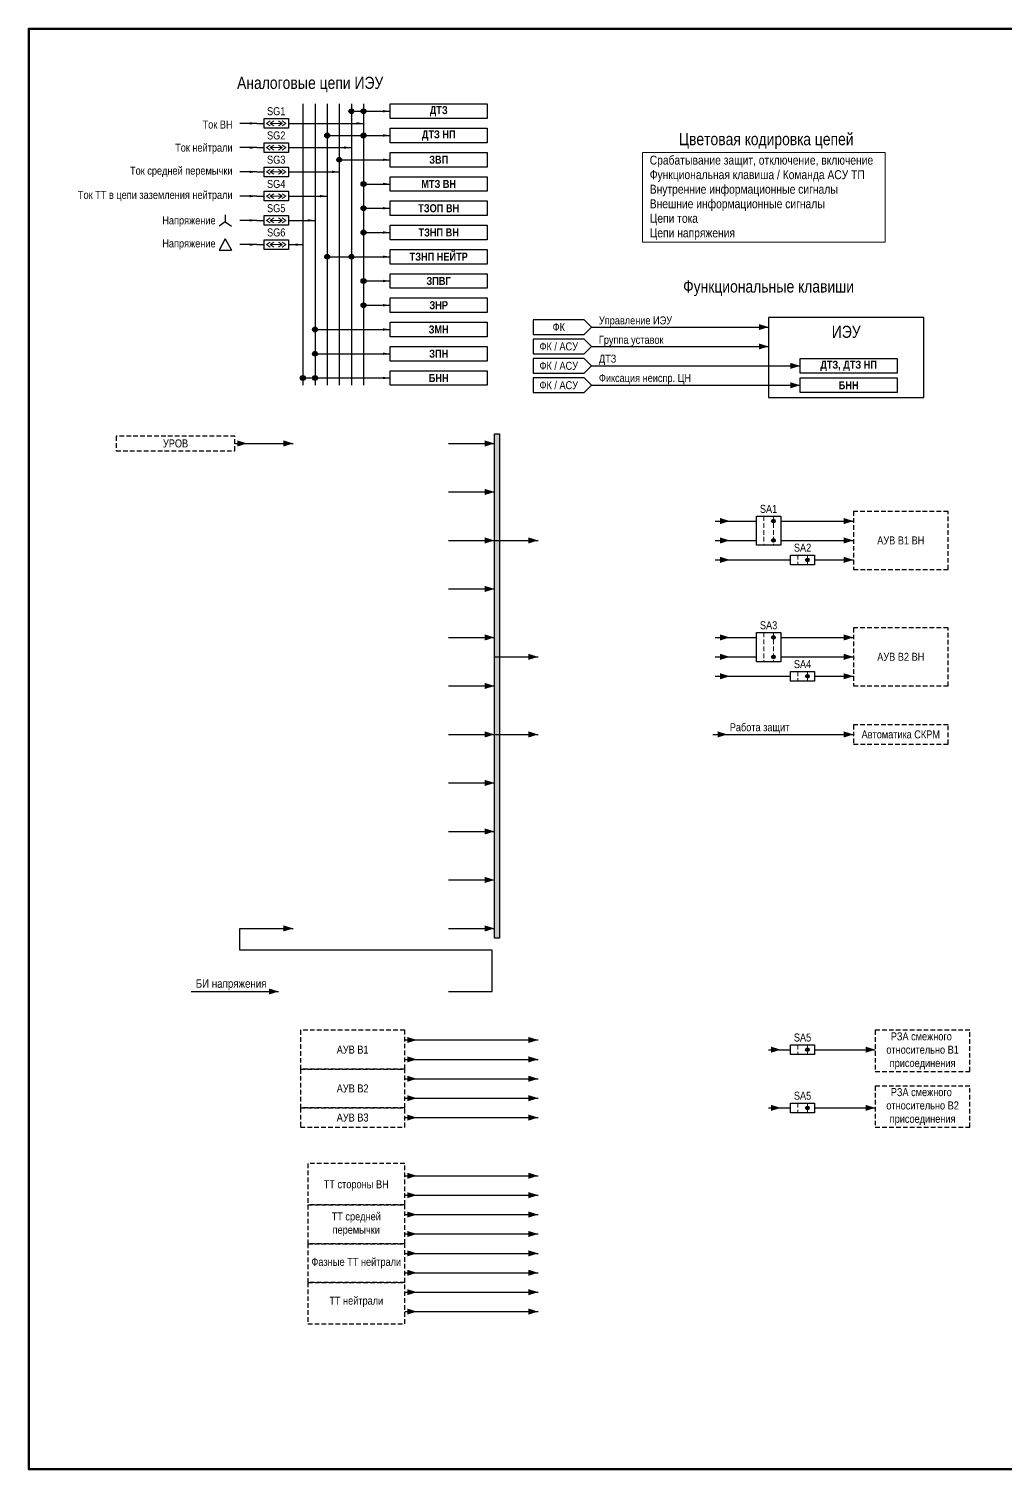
# Model space of a CAD drawing. Header units: millimetres. Extents: x 25558 to 49929, y 1902 to 19390.
# Drawn here: x 26159 to 26562, y 9391 to 9985 of the extents above; entities that cross this region are included whole.
import ezdxf
from ezdxf.enums import TextEntityAlignment as Align

# ---------------------------------------------------------------- set-up
doc = ezdxf.new("R2010")
doc.units = ezdxf.units.MM
doc.linetypes.add('штриховая2', pattern=[9.525, 6.35, -3.175])
for name, color, linetype, lineweight in [('Основная', 7, 'Continuous', 30), ('Отключение_включение', 1, 'Continuous', 30), ('Тонкая', 7, 'Continuous', 5), ('Цепи внешние', 84, 'Continuous', 30), ('Цепи внутренние', 5, 'Continuous', 30), ('Цепи ТН', 200, 'Continuous', 30), ('Цепи ТТ', 23, 'Continuous', 30), ('Цепь - ФК и АСУ', 132, 'Continuous', 30), ('Штриховая', 7, 'штриховая2', 20)]:
    doc.layers.add(name, color=color, linetype=linetype, lineweight=lineweight)
doc.styles.add('Narrow', font='ARIALN.TTF')

msp = doc.modelspace()

# ---------------------------------------------------------------- hatches: boundary and pattern name
at = {"layer": 'Отключение_включение'}
h = msp.add_hatch(color=256, dxfattribs=at)
h.dxf.hatch_style = 1
h.paths.add_polyline_path([(26353, 9818), (26351, 9818), (26351, 9610), (26353, 9610)])
at = {"layer": 'Тонкая', "lineweight": 25, "ltscale": 0.25}
h = msp.add_hatch(color=256, dxfattribs=at)
edge = h.paths.add_edge_path()
edge.add_arc((26466, 9782), 0.75, 0, 360)
h = msp.add_hatch(color=256, dxfattribs=at)
edge = h.paths.add_edge_path()
edge.add_arc((26466, 9774), 0.75, 0, 360)
h = msp.add_hatch(color=256, dxfattribs=at)
edge = h.paths.add_edge_path()
edge.add_arc((26480, 9766), 0.75, 0, 360)
h = msp.add_hatch(color=256, dxfattribs=at)
edge = h.paths.add_edge_path()
edge.add_arc((26466, 9734), 0.75, 0, 360)
h = msp.add_hatch(color=256, dxfattribs=at)
edge = h.paths.add_edge_path()
edge.add_arc((26466, 9726), 0.75, 0, 360)
h = msp.add_hatch(color=256, dxfattribs=at)
edge = h.paths.add_edge_path()
edge.add_arc((26480, 9718), 0.75, 0, 360)
h = msp.add_hatch(color=256, dxfattribs=at)
edge = h.paths.add_edge_path()
edge.add_arc((26480, 9564), 0.75, 0, 360)
h = msp.add_hatch(color=256, dxfattribs=at)
edge = h.paths.add_edge_path()
edge.add_arc((26480, 9540), 0.75, 0, 360)
at = {"layer": 'Цепи ТН'}
h = msp.add_hatch(color=256, dxfattribs=at)
h.dxf.hatch_style = 1
h.paths.add_polyline_path([(26278, 9861, 1), (26276, 9861, 1)])
h = msp.add_hatch(color=256, dxfattribs=at)
h.dxf.hatch_style = 1
h.paths.add_polyline_path([(26278, 9851, 1), (26276, 9851, 1)])
h = msp.add_hatch(color=256, dxfattribs=at)
h.dxf.hatch_style = 1
h.paths.add_polyline_path([(26273, 9841, 1), (26271, 9841, 1)])
h = msp.add_hatch(color=256, dxfattribs=at)
h.dxf.hatch_style = 1
h.paths.add_polyline_path([(26278, 9841, 1), (26276, 9841, 1)])
at = {"layer": 'Цепи ТТ'}
h = msp.add_hatch(color=256, dxfattribs=at)
h.dxf.hatch_style = 1
h.paths.add_polyline_path([(26293, 9951, 1), (26291, 9951, 1)])
h = msp.add_hatch(color=256, dxfattribs=at)
h.dxf.hatch_style = 1
h.paths.add_polyline_path([(26298, 9951, 1), (26296, 9951, 1)])
h = msp.add_hatch(color=256, dxfattribs=at)
h.dxf.hatch_style = 1
h.paths.add_polyline_path([(26283, 9941, 1), (26281, 9941, 1)])
h = msp.add_hatch(color=256, dxfattribs=at)
h.dxf.hatch_style = 1
h.paths.add_polyline_path([(26298, 9941, 1), (26296, 9941, 1)])
h = msp.add_hatch(color=256, dxfattribs=at)
h.dxf.hatch_style = 1
h.paths.add_polyline_path([(26288, 9931, 1), (26286, 9931, 1)])
h = msp.add_hatch(color=256, dxfattribs=at)
h.dxf.hatch_style = 1
h.paths.add_polyline_path([(26298, 9921, 1), (26296, 9921, 1)])
h = msp.add_hatch(color=256, dxfattribs=at)
h.dxf.hatch_style = 1
h.paths.add_polyline_path([(26298, 9911, 1), (26296, 9911, 1)])
h = msp.add_hatch(color=256, dxfattribs=at)
h.dxf.hatch_style = 1
h.paths.add_polyline_path([(26298, 9901, 1), (26296, 9901, 1)])
h = msp.add_hatch(color=256, dxfattribs=at)
h.dxf.hatch_style = 1
h.paths.add_polyline_path([(26283, 9891, 1), (26281, 9891, 1)])
h = msp.add_hatch(color=256, dxfattribs=at)
h.dxf.hatch_style = 1
h.paths.add_polyline_path([(26293, 9891, 1), (26291, 9891, 1)])
h = msp.add_hatch(color=256, dxfattribs=at)
h.dxf.hatch_style = 1
h.paths.add_polyline_path([(26298, 9881, 1), (26296, 9881, 1)])
h = msp.add_hatch(color=256, dxfattribs=at)
h.dxf.hatch_style = 1
h.paths.add_polyline_path([(26298, 9871, 1), (26296, 9871, 1)])

# ---------------------------------------------------------------- linework, layer by layer
at = {"layer": 'Основная'}
for p, q in [((26240, 9908.33), (26240, 9905.33)), ((26240, 9905.33), (26237.5, 9903.67)), ((26240, 9905.33), (26242.5, 9903.67)), ((26240, 9898.33), (26237.5, 9893.67)), ((26240, 9898.33), (26242.5, 9893.67)), ((26237.5, 9893.67), (26242.5, 9893.67))]:
    msp.add_line(p, q, dxfattribs=at)
for points in [[(26308, 9954), (26348, 9954), (26348, 9948), (26308, 9948)], [(26256, 9948), (26266, 9948), (26266, 9944), (26256, 9944)], [(26308, 9944), (26348, 9944), (26348, 9938), (26308, 9938)], [(26256, 9938), (26266, 9938), (26266, 9934), (26256, 9934)], [(26308, 9934), (26348, 9934), (26348, 9928), (26308, 9928)], [(26256, 9928), (26266, 9928), (26266, 9924), (26256, 9924)], [(26308, 9924), (26348, 9924), (26348, 9918), (26308, 9918)], [(26256, 9918), (26266, 9918), (26266, 9914), (26256, 9914)], [(26308, 9914), (26348, 9914), (26348, 9908), (26308, 9908)], [(26256, 9908), (26266, 9908), (26266, 9904), (26256, 9904)], [(26308, 9904), (26348, 9904), (26348, 9898), (26308, 9898)], [(26256, 9898), (26266, 9898), (26266, 9894), (26256, 9894)], [(26308, 9894), (26348, 9894), (26348, 9888), (26308, 9888)], [(26308, 9884), (26348, 9884), (26348, 9878), (26308, 9878)], [(26308, 9874), (26348, 9874), (26348, 9868), (26308, 9868)], [(26308, 9864), (26348, 9864), (26348, 9858), (26308, 9858)], [(26308, 9854), (26348, 9854), (26348, 9848), (26308, 9848)], [(26477, 9849), (26517, 9849), (26517, 9843), (26477, 9843)], [(26308, 9844), (26348, 9844), (26348, 9838), (26308, 9838)], [(26477, 9841), (26517, 9841), (26517, 9835), (26477, 9835)], [(26459, 9784), (26469, 9784), (26469, 9772), (26459, 9772)], [(26473, 9768), (26483, 9768), (26483, 9764), (26473, 9764)], [(26459, 9736), (26469, 9736), (26469, 9724), (26459, 9724)], [(26473, 9720), (26483, 9720), (26483, 9716), (26473, 9716)], [(26473, 9566), (26483, 9566), (26483, 9562), (26473, 9562)], [(26473, 9542), (26483, 9542), (26483, 9538), (26473, 9538)]]:
    msp.add_lwpolyline(points, close=True, dxfattribs=at)
at = {"layer": 'Основная', "ltscale": 0.3}
msp.add_lwpolyline([(26464, 9833), (26528, 9833), (26528, 9866), (26464, 9866)], close=True, dxfattribs=at)
at = {"layer": 'Отключение_включение'}
for p, q in [((26244, 9814), (26268, 9814)), ((26332, 9814), (26351, 9814)), ((26332, 9794), (26351, 9794)), ((26442, 9782), (26459, 9782)), ((26469, 9782), (26499, 9782)), ((26332, 9774), (26351, 9774)), ((26351, 9774), (26369, 9774)), ((26332, 9754), (26351, 9754)), ((26332, 9734), (26351, 9734)), ((26442, 9734), (26459, 9734)), ((26469, 9734), (26499, 9734)), ((26351, 9726), (26369, 9726)), ((26332, 9714), (26351, 9714)), ((26332, 9694), (26351, 9694)), ((26351, 9694), (26369, 9694)), ((26332, 9674), (26351, 9674)), ((26332, 9654), (26351, 9654)), ((26332, 9634), (26351, 9634)), ((26332, 9614), (26351, 9614)), ((26464, 9564), (26473, 9564)), ((26483, 9564), (26508, 9564)), ((26464, 9540), (26473, 9540)), ((26483, 9540), (26508, 9540))]:
    msp.add_line(p, q, dxfattribs=at)
for points in [[(26249, 9814, 0, 2.5, 0), (26245, 9814, 0, 0, 0)], [(26268, 9814, 0, 2.5, 0), (26264, 9814, 0, 0, 0)], [(26351, 9814, 0, 2.5, 0), (26347, 9814, 0, 0, 0)], [(26351, 9794, 0, 2.5, 0), (26347, 9794, 0, 0, 0)], [(26448, 9782, 0, 2.5, 0), (26444, 9782, 0, 0, 0)], [(26499, 9782, 0, 2.5, 0), (26495, 9782, 0, 0, 0)], [(26351, 9774, 0, 2.5, 0), (26347, 9774, 0, 0, 0)], [(26369, 9774, 0, 2.5, 0), (26365, 9774, 0, 0, 0)], [(26351, 9754, 0, 2.5, 0), (26347, 9754, 0, 0, 0)], [(26351, 9734, 0, 2.5, 0), (26347, 9734, 0, 0, 0)], [(26448, 9734, 0, 2.5, 0), (26444, 9734, 0, 0, 0)], [(26499, 9734, 0, 2.5, 0), (26495, 9734, 0, 0, 0)], [(26369, 9726, 0, 2.5, 0), (26365, 9726, 0, 0, 0)], [(26351, 9714, 0, 2.5, 0), (26347, 9714, 0, 0, 0)], [(26351, 9694, 0, 2.5, 0), (26347, 9694, 0, 0, 0)], [(26369, 9694, 0, 2.5, 0), (26365, 9694, 0, 0, 0)], [(26351, 9674, 0, 2.5, 0), (26347, 9674, 0, 0, 0)], [(26351, 9654, 0, 2.5, 0), (26347, 9654, 0, 0, 0)], [(26351, 9634, 0, 2.5, 0), (26347, 9634, 0, 0, 0)], [(26351, 9614, 0, 2.5, 0), (26347, 9614, 0, 0, 0)], [(26469, 9564, 0, 2.5, 0), (26465, 9564, 0, 0, 0)], [(26508, 9564, 0, 2.5, 0), (26504, 9564, 0, 0, 0)], [(26469, 9540, 0, 2.5, 0), (26465, 9540, 0, 0, 0)], [(26508, 9540, 0, 2.5, 0), (26504, 9540, 0, 0, 0)]]:
    msp.add_lwpolyline(points, format="xyseb", dxfattribs=at)
msp.add_lwpolyline([(26351, 9818), (26353, 9818), (26353, 9610), (26351, 9610)], close=True, dxfattribs=at)
at = {"layer": 'Тонкая', "ltscale": 0.25}
for p, q in [((26257, 9946), (26258.5, 9947)), ((26258.5, 9945), (26257, 9946)), ((26258.5, 9946), (26260, 9947)), ((26260, 9945), (26258.5, 9946)), ((26263.5, 9946), (26262, 9947)), ((26262, 9945), (26263.5, 9946)), ((26265, 9946), (26263.5, 9947)), ((26263.5, 9945), (26265, 9946)), ((26257, 9936), (26258.5, 9937)), ((26258.5, 9935), (26257, 9936)), ((26258.5, 9936), (26260, 9937)), ((26260, 9935), (26258.5, 9936)), ((26263.5, 9936), (26262, 9937)), ((26262, 9935), (26263.5, 9936)), ((26265, 9936), (26263.5, 9937)), ((26263.5, 9935), (26265, 9936)), ((26257, 9926), (26258.5, 9927)), ((26258.5, 9925), (26257, 9926)), ((26258.5, 9926), (26260, 9927)), ((26260, 9925), (26258.5, 9926)), ((26263.5, 9926), (26262, 9927)), ((26262, 9925), (26263.5, 9926)), ((26265, 9926), (26263.5, 9927)), ((26263.5, 9925), (26265, 9926)), ((26257, 9916), (26258.5, 9917)), ((26258.5, 9915), (26257, 9916)), ((26258.5, 9916), (26260, 9917)), ((26260, 9915), (26258.5, 9916)), ((26263.5, 9916), (26262, 9917)), ((26262, 9915), (26263.5, 9916)), ((26265, 9916), (26263.5, 9917)), ((26263.5, 9915), (26265, 9916)), ((26257, 9906), (26258.5, 9907)), ((26258.5, 9905), (26257, 9906)), ((26258.5, 9906), (26260, 9907)), ((26260, 9905), (26258.5, 9906)), ((26263.5, 9906), (26262, 9907)), ((26262, 9905), (26263.5, 9906)), ((26265, 9906), (26263.5, 9907)), ((26263.5, 9905), (26265, 9906)), ((26257, 9896), (26258.5, 9897)), ((26258.5, 9896), (26260, 9897)), ((26263.5, 9896), (26262, 9897)), ((26265, 9896), (26263.5, 9897)), ((26258.5, 9895), (26257, 9896)), ((26260, 9895), (26258.5, 9896)), ((26262, 9895), (26263.5, 9896)), ((26263.5, 9895), (26265, 9896))]:
    msp.add_line(p, q, dxfattribs=at)
at = {"layer": 'Тонкая'}
for p, q in [((26263.5, 9946), (26258.5, 9946)), ((26263.5, 9936), (26258.5, 9936)), ((26263.5, 9926), (26258.5, 9926)), ((26263.5, 9916), (26258.5, 9916)), ((26263.5, 9906), (26258.5, 9906)), ((26263.5, 9896), (26258.5, 9896))]:
    msp.add_line(p, q, dxfattribs=at)
at = {"layer": 'Тонкая', "color": 3, "lineweight": 50}
msp.add_lwpolyline([(26579, 9985), (26579, 9391), (26159, 9391), (26159, 9985)], close=True, dxfattribs=at)
at = {"layer": 'Тонкая', "ltscale": 0.3}
msp.add_lwpolyline([(26412, 9934), (26512, 9934), (26512, 9897), (26412, 9897)], close=True, dxfattribs=at)
at = {"layer": 'Тонкая', "lineweight": 25, "ltscale": 0.25}
for centre in [(26466, 9782), (26466, 9774), (26480, 9766), (26466, 9734), (26466, 9726), (26480, 9718), (26480, 9564), (26480, 9540)]:
    msp.add_circle(centre, 0.75, dxfattribs=at)
at = {"layer": 'Цепи внешние', "ltscale": 0.3}
for p, q in [((26442, 9774), (26459, 9774)), ((26469, 9774), (26499, 9774)), ((26442, 9766), (26473, 9766)), ((26483, 9766), (26499, 9766)), ((26442, 9726), (26459, 9726)), ((26469, 9726), (26499, 9726)), ((26442, 9718), (26473, 9718)), ((26483, 9718), (26499, 9718)), ((26314, 9568), (26369, 9568)), ((26314, 9560), (26369, 9560)), ((26314, 9552), (26369, 9552)), ((26314, 9544), (26369, 9544)), ((26314, 9536), (26369, 9536)), ((26314, 9512), (26369, 9512)), ((26314, 9504), (26369, 9504)), ((26314, 9496), (26369, 9496)), ((26314, 9488), (26369, 9488)), ((26314, 9480), (26369, 9480)), ((26314, 9472), (26369, 9472)), ((26314, 9464), (26369, 9464)), ((26314, 9456), (26369, 9456))]:
    msp.add_line(p, q, dxfattribs=at)
at = {"layer": 'Цепи внешние'}
for p, q in [((26441, 9694), (26489, 9694)), ((26488, 9694), (26499, 9694))]:
    msp.add_line(p, q, dxfattribs=at)
at = {"layer": 'Цепи внешние', "linetype": 'штриховая2', "ltscale": 0.3}
for points in [[(26244, 9817), (26195, 9817), (26195, 9811), (26244, 9811)], [(26538, 9786), (26499, 9786), (26499, 9762), (26538, 9762)], [(26538, 9738), (26499, 9738), (26499, 9714), (26538, 9714)], [(26538, 9698), (26499, 9698), (26499, 9690), (26538, 9690)], [(26314, 9572), (26271, 9572), (26271, 9556), (26314, 9556)], [(26547, 9572), (26508, 9572), (26508, 9555), (26547, 9555)], [(26314, 9556), (26271, 9556), (26271, 9540), (26314, 9540)], [(26547, 9549), (26508, 9549), (26508, 9532), (26547, 9532)], [(26314, 9540), (26271, 9540), (26271, 9532), (26314, 9532)], [(26314, 9517), (26274, 9517), (26274, 9500), (26314, 9500)], [(26314, 9500), (26274, 9500), (26274, 9484), (26314, 9484)], [(26314, 9484), (26274, 9484), (26274, 9468), (26314, 9468)], [(26314, 9468), (26274, 9468), (26274, 9451), (26314, 9451)]]:
    msp.add_lwpolyline(points, close=True, dxfattribs=at)
at = {"layer": 'Цепи внешние', "ltscale": 0.3}
for points in [[(26448, 9774, 0, 2.5, 0), (26444, 9774, 0, 0, 0)], [(26499, 9774, 0, 2.5, 0), (26495, 9774, 0, 0, 0)], [(26448, 9766, 0, 2.5, 0), (26444, 9766, 0, 0, 0)], [(26499, 9766, 0, 2.5, 0), (26495, 9766, 0, 0, 0)], [(26448, 9726, 0, 2.5, 0), (26444, 9726, 0, 0, 0)], [(26499, 9726, 0, 2.5, 0), (26495, 9726, 0, 0, 0)], [(26448, 9718, 0, 2.5, 0), (26444, 9718, 0, 0, 0)], [(26499, 9718, 0, 2.5, 0), (26495, 9718, 0, 0, 0)], [(26319, 9568, 0, 2.5, 0), (26315, 9568, 0, 0, 0)], [(26369, 9568, 0, 2.5, 0), (26365, 9568, 0, 0, 0)], [(26319, 9560, 0, 2.5, 0), (26315, 9560, 0, 0, 0)], [(26369, 9560, 0, 2.5, 0), (26365, 9560, 0, 0, 0)], [(26319, 9552, 0, 2.5, 0), (26315, 9552, 0, 0, 0)], [(26369, 9552, 0, 2.5, 0), (26365, 9552, 0, 0, 0)], [(26319, 9544, 0, 2.5, 0), (26315, 9544, 0, 0, 0)], [(26369, 9544, 0, 2.5, 0), (26365, 9544, 0, 0, 0)], [(26319, 9536, 0, 2.5, 0), (26315, 9536, 0, 0, 0)], [(26369, 9536, 0, 2.5, 0), (26365, 9536, 0, 0, 0)], [(26319, 9512, 0, 2.5, 0), (26315, 9512, 0, 0, 0)], [(26369, 9512, 0, 2.5, 0), (26365, 9512, 0, 0, 0)], [(26319, 9504, 0, 2.5, 0), (26315, 9504, 0, 0, 0)], [(26369, 9504, 0, 2.5, 0), (26365, 9504, 0, 0, 0)], [(26319, 9496, 0, 2.5, 0), (26315, 9496, 0, 0, 0)], [(26369, 9496, 0, 2.5, 0), (26365, 9496, 0, 0, 0)], [(26319, 9488, 0, 2.5, 0), (26315, 9488, 0, 0, 0)], [(26369, 9488, 0, 2.5, 0), (26365, 9488, 0, 0, 0)], [(26319, 9480, 0, 2.5, 0), (26315, 9480, 0, 0, 0)], [(26369, 9480, 0, 2.5, 0), (26365, 9480, 0, 0, 0)], [(26319, 9472, 0, 2.5, 0), (26315, 9472, 0, 0, 0)], [(26369, 9472, 0, 2.5, 0), (26365, 9472, 0, 0, 0)], [(26319, 9464, 0, 2.5, 0), (26315, 9464, 0, 0, 0)], [(26369, 9464, 0, 2.5, 0), (26365, 9464, 0, 0, 0)], [(26319, 9456, 0, 2.5, 0), (26315, 9456, 0, 0, 0)], [(26369, 9456, 0, 2.5, 0), (26365, 9456, 0, 0, 0)]]:
    msp.add_lwpolyline(points, format="xyseb", dxfattribs=at)
at = {"layer": 'Цепи внешние'}
for points in [[(26447, 9694, 0, 2.5, 0), (26443, 9694, 0, 0, 0)], [(26499, 9694, 0, 2.5, 0), (26495, 9694, 0, 0, 0)]]:
    msp.add_lwpolyline(points, format="xyseb", dxfattribs=at)
at = {"layer": 'Цепи внутренние', "ltscale": 0.3}
for p, q in [((26246, 9605), (26246, 9614)), ((26246, 9614), (26268, 9614)), ((26350, 9605), (26246, 9605)), ((26350, 9588), (26350, 9605)), ((26226, 9588), (26262, 9588)), ((26332, 9588), (26350, 9588))]:
    msp.add_line(p, q, dxfattribs=at)
for points in [[(26268, 9614, 0, 2.5, 0), (26264, 9614, 0, 0, 0)], [(26262, 9588, 0, 2.5, 0), (26258, 9588, 0, 0, 0)]]:
    msp.add_lwpolyline(points, format="xyseb", dxfattribs=at)
at = {"layer": 'Цепи ТН'}
for p, q in [((26266, 9906), (26277, 9906)), ((26266, 9896), (26272, 9896))]:
    msp.add_line(p, q, dxfattribs=at)
for points in [[(26272, 9954), (26272, 9838)], [(26277, 9954), (26277, 9838)], [(26253, 9906), (26246, 9906)], [(26253, 9906), (26256, 9906)], [(26253, 9896), (26246, 9896)], [(26253, 9896), (26256, 9896)], [(26277, 9861), (26308, 9861)], [(26277, 9851), (26308, 9851)], [(26272, 9841), (26308, 9841)]]:
    msp.add_lwpolyline(points, dxfattribs=at)
for points in [[(26253, 9906, 0, 1, 0), (26250, 9906, 0, 0, 0)], [(26277, 9906, 0, 1, 0), (26274, 9906, 0, 0, 0)], [(26253, 9896, 0, 1, 0), (26250, 9896, 0, 0, 0)], [(26272, 9896, 0, 1, 0), (26269, 9896, 0, 0, 0)], [(26308, 9861, 0, 1, 0), (26305, 9861, 0, 0, 0)], [(26308, 9851, 0, 1, 0), (26305, 9851, 0, 0, 0)], [(26308, 9841, 0, 1, 0), (26305, 9841, 0, 0, 0)]]:
    msp.add_lwpolyline(points, format="xyseb", dxfattribs=at)
for centre in [(26277, 9861), (26277, 9851), (26272, 9841), (26277, 9841)]:
    msp.add_circle(centre, 1, dxfattribs=at)
at = {"layer": 'Цепи ТТ'}
for p, q in [((26298, 9942), (26296, 9940)), ((26297, 9921), (26308, 9921)), ((26297, 9911), (26308, 9911)), ((26297, 9901), (26308, 9901)), ((26282, 9891), (26308, 9891)), ((26297, 9881), (26308, 9881))]:
    msp.add_line(p, q, dxfattribs=at)
at = {"layer": 'Цепи ТТ', "ltscale": 0.3}
for p, q in [((26266, 9936), (26292, 9936)), ((26266, 9916), (26282, 9916))]:
    msp.add_line(p, q, dxfattribs=at)
at = {"layer": 'Цепи ТТ'}
for points in [[(26282, 9954), (26282, 9838)], [(26287, 9954), (26287, 9838)]]:
    msp.add_lwpolyline(points, dxfattribs=at)
at = {"layer": 'Цепи ТТ', "ltscale": 0.3}
for points in [[(26292, 9954), (26292, 9838)], [(26292, 9951), (26308, 9951)], [(26297, 9954), (26297, 9838)], [(26253, 9946), (26246, 9946)], [(26253, 9946), (26256, 9946)], [(26266, 9946), (26297, 9946)], [(26282, 9941), (26308, 9941)], [(26253, 9936), (26246, 9936)], [(26253, 9936), (26256, 9936)], [(26253, 9926), (26246, 9926)], [(26253, 9926), (26256, 9926)], [(26266, 9926), (26287, 9926)], [(26287, 9931), (26308, 9931)], [(26253, 9916), (26246, 9916)], [(26253, 9916), (26256, 9916)], [(26297, 9871), (26308, 9871)]]:
    msp.add_lwpolyline(points, dxfattribs=at)
at = {"layer": 'Цепи ТТ'}
for points in [[(26308, 9951, 0, 1, 0), (26305, 9951, 0, 0, 0)], [(26253, 9946, 0, 1, 0), (26250, 9946, 0, 0, 0)], [(26297, 9946, 0, 1, 0), (26294, 9946, 0, 0, 0)], [(26308, 9941, 0, 1, 0), (26305, 9941, 0, 0, 0)], [(26253, 9936, 0, 1, 0), (26250, 9936, 0, 0, 0)], [(26292, 9936, 0, 1, 0), (26289, 9936, 0, 0, 0)], [(26253, 9926, 0, 1, 0), (26250, 9926, 0, 0, 0)], [(26287, 9926, 0, 1, 0), (26284, 9926, 0, 0, 0)], [(26308, 9931, 0, 1, 0), (26305, 9931, 0, 0, 0)], [(26308, 9921, 0, 1, 0), (26305, 9921, 0, 0, 0)], [(26253, 9916, 0, 1, 0), (26250, 9916, 0, 0, 0)], [(26282, 9916, 0, 1, 0), (26279, 9916, 0, 0, 0)], [(26308, 9911, 0, 1, 0), (26305, 9911, 0, 0, 0)], [(26308, 9901, 0, 1, 0), (26305, 9901, 0, 0, 0)], [(26308, 9891, 0, 1, 0), (26305, 9891, 0, 0, 0)], [(26308, 9881, 0, 1, 0), (26305, 9881, 0, 0, 0)], [(26308, 9871, 0, 1, 0), (26305, 9871, 0, 0, 0)]]:
    msp.add_lwpolyline(points, format="xyseb", dxfattribs=at)
for centre in [(26292, 9951), (26297, 9951), (26282, 9941), (26297, 9941), (26287, 9931), (26297, 9921), (26297, 9911), (26297, 9901), (26282, 9891), (26292, 9891), (26297, 9881), (26297, 9871)]:
    msp.add_circle(centre, 1, dxfattribs=at)
at = {"layer": 'Цепь - ФК и АСУ', "ltscale": 0.3}
for points in [[(26391, 9862), (26388, 9865), (26367, 9865), (26367, 9859), (26388, 9859), (26391, 9862)], [(26391, 9854), (26388, 9857), (26367, 9857), (26367, 9851), (26388, 9851), (26391, 9854)], [(26391, 9846), (26388, 9849), (26367, 9849), (26367, 9843), (26388, 9843), (26391, 9846)], [(26391, 9838), (26388, 9841), (26367, 9841), (26367, 9835), (26388, 9835), (26391, 9838)]]:
    msp.add_lwpolyline(points, dxfattribs=at)
at = {"layer": 'Цепь - ФК и АСУ'}
for points in [[(26391, 9862), (26464, 9862)], [(26391, 9854), (26464, 9854)], [(26391, 9846), (26477, 9846), (26477, 9846), (26477, 9846)], [(26391, 9838), (26477, 9838), (26477, 9838), (26477, 9838)]]:
    msp.add_lwpolyline(points, dxfattribs=at)
at = {"layer": 'Цепь - ФК и АСУ', "ltscale": 0.3}
for points in [[(26464, 9862, 0, 2.5, 0), (26460, 9862, 0, 0, 0)], [(26464, 9854, 0, 2.5, 0), (26460, 9854, 0, 0, 0)], [(26477, 9846, 0, 2.5, 0), (26473, 9846, 0, 0, 0)], [(26477, 9838, 0, 2.5, 0), (26473, 9838, 0, 0, 0)]]:
    msp.add_lwpolyline(points, format="xyseb", dxfattribs=at)
at = {"layer": 'Штриховая', "ltscale": 0.3}
for p, q in [((26462, 9784), (26462, 9772)), ((26466, 9784), (26466, 9772)), ((26476, 9768), (26476, 9764)), ((26480, 9768), (26480, 9764)), ((26462, 9736), (26462, 9724)), ((26466, 9736), (26466, 9724)), ((26476, 9720), (26476, 9716)), ((26480, 9720), (26480, 9716)), ((26476, 9566), (26476, 9562)), ((26480, 9566), (26480, 9562)), ((26476, 9542), (26476, 9538)), ((26480, 9542), (26480, 9538))]:
    msp.add_line(p, q, dxfattribs=at)

# ---------------------------------------------------------------- texts
at = {"layer": 'Основная', "style": 'Narrow'}
msp.add_text('Цветовая кодировка цепей', height=5, dxfattribs=at).set_placement((26463, 9937), align=Align.CENTER)
for s, insert, char_height, width, attachment_point in [('Аналоговые цепи ИЭУ', (26275, 9962), 5, 188.2306, 5), ('SG1', (26261, 9951), 3.3, 39, 5), ('{\\fArial Narrow|b1|i0|c204|p34;ДТЗ}', (26328, 9951), 3.3, 40, 5), ('Ток ВН', (26243, 9945.5), 3.3, 71.4983, 6), ('Ток нейтрали ', (26243, 9935.5), 3.3, 71.4983, 6), ('SG2', (26261, 9941), 3.3, 39, 5), ('{\\fArial Narrow|b1|i0|c204|p34;ДТЗ НП}', (26328, 9941), 3.3, 40, 5), ('SG3', (26261, 9931), 3.3, 39, 5), ('{\\fArial Narrow|b1|i0|c204|p34;\\C0;ЗВП}', (26328, 9931), 3.3, 40, 5), ('Ток средней перемычки', (26243, 9926), 3.3, 70.2633, 6), ('SG4', (26261, 9921), 3.3, 39, 5), ('{\\fArial Narrow|b1|i0|c204|p34;\\C0;МТЗ ВН}', (26328, 9921), 3.3, 40, 5), ('Ток ТТ в цепи заземления нейтрали', (26243, 9916), 3.3, 64.4328, 6), ('SG5', (26261, 9911), 3.3, 39, 5), ('{\\fArial Narrow|b1|i0|c204|p34;\\C0;ТЗОП ВН}', (26328, 9911), 3.3, 40, 5), ('Напряжение        ', (26236, 9905.5), 3.3, 71.4983, 6), ('SG6', (26261, 9901), 3.3, 39, 5), ('{\\fArial Narrow|b1|i0|c204|p34;\\C0;ТЗНП ВН}', (26328, 9901), 3.3, 40, 5), ('Напряжение       ', (26236, 9896), 3.3, 71.3526, 6), ('{\\fArial Narrow|b1|i0|c204|p34;\\C0;ТЗНП НЕЙТР}', (26328, 9891), 3.3, 40, 5), ('{\\fArial Narrow|b1|i0|c204|p34;\\C0;ЗПВГ}', (26328, 9881), 3.3, 40, 5), ('Функциональные клавиши', (26464, 9878), 5, 188.2306, 5), ('{\\fArial Narrow|b1|i0|c204|p34;\\C0;ЗНР}', (26328, 9871), 3.3, 40, 5), (' Управление ИЭУ', (26393, 9864.25), 3.3, 71.4983, 4), ('{\\fArial Narrow|b1|i0|c204|p34;ЗМН}', (26328, 9861), 3.3, 40, 5), ('ФК', (26377.5, 9862), 3.3, 21, 5), ('ИЭУ', (26496, 9860), 5, 64, 5), ('ФК / АСУ', (26377.5, 9854), 3.3, 21, 5), (' Группа уставок', (26393, 9856.25), 3.3, 71, 4), ('{\\fArial Narrow|b1|i0|c204|p34;ЗПН}', (26328, 9851), 3.3, 40, 5), (' ДТЗ', (26393, 9848.5), 3.3, 73.8439, 4), ('{\\fArial Narrow|b1|i0|c204|p34;БНН}', (26328, 9841), 3.3, 40, 5), ('ФК / АСУ', (26377.5, 9846), 3.3, 21, 5), (' Фиксация неиспр. ЦН', (26393, 9840.5), 3.3, 73.8439, 4), ('{\\fArial Narrow|b1|i0|c204|p34;\\C0;ДТЗ, ДТЗ НП}', (26497, 9846), 3.3, 40, 5), ('ФК / АСУ', (26377.5, 9838), 3.3, 21, 5), ('{\\fArial Narrow|b1|i0|c204|p34;\\C0;БНН}', (26497, 9838), 3.3, 40, 5), ('УРОВ', (26219.5, 9814), 3.3, 49, 5), ('SA1', (26464, 9787), 3.3, 8.1148, 5), ('SA2', (26478, 9771), 3.3, 8.8248, 5), ('АУВ В1 ВН', (26518.5, 9774), 3.3, 39, 5), ('SA3', (26464, 9739), 3.3, 8.1148, 5), ('SA4', (26478, 9723), 3.3, 8.8248, 5), ('АУВ В2 ВН', (26518.5, 9726), 3.3, 39, 5), ('{\\C0;Работа защит}', (26448, 9696.5), 3.3, 71, 4), ('Автоматика СКРМ', (26518.5, 9694), 3.3, 39, 5), ('БИ напряжения', (26257, 9590.75), 3.5, 71.6692, 6), ('SA5', (26478, 9569), 3.3, 39, 5), ('РЗА смежного  относительно В1 присоединения ', (26527.5, 9563.5), 3.3, 39, 5), ('АУВ В{\\C0;1}', (26292.5, 9564), 3.3, 43, 5), ('АУВ В{\\C0;2}', (26292.5, 9548), 3.3, 43, 5), ('SA5', (26478, 9545), 3.3, 39, 5), ('РЗА смежного  относительно В2 присоединения ', (26527.5, 9540.5), 3.3, 39, 5), ('АУВ В{\\C0;3}', (26292.5, 9536), 3.3, 43, 5), ('ТТ стороны ВН', (26294, 9508), 3.3, 35.1628, 5), ('ТТ средней перемычки', (26294, 9492), 3.3, 36.4663, 5), ('Фазные ТТ нейтрали', (26294, 9476), 3.3, 36.4663, 5), ('ТТ нейтрали', (26294, 9460), 3.3, 36.4663, 5)]:
    msp.add_mtext(s, dxfattribs=dict(at, insert=insert, char_height=char_height, width=width, attachment_point=attachment_point))
at = {"layer": 'Отключение_включение', "style": 'Narrow'}
msp.add_text('Срабатывание защит, отключение, включение', height=3.7, dxfattribs=at).set_placement((26415, 9929))
at = {"layer": 'Цепи внешние', "style": 'Narrow'}
msp.add_text('Внешние информационные сигналы', height=3.7, dxfattribs=at).set_placement((26415, 9911))
at = {"layer": 'Цепи внутренние', "style": 'Narrow'}
msp.add_text('Внутренние информационные сигналы', height=3.7, dxfattribs=at).set_placement((26415, 9917))
at = {"layer": 'Цепи ТН', "style": 'Narrow'}
msp.add_text('Цепи напряжения', height=3.7, dxfattribs=at).set_placement((26415, 9899))
at = {"layer": 'Цепи ТТ', "style": 'Narrow'}
msp.add_text('Цепи тока', height=3.7, dxfattribs=at).set_placement((26415, 9905))
at = {"layer": 'Цепь - ФК и АСУ', "style": 'Narrow'}
msp.add_text('Функциональная клавиша / Команда АСУ ТП', height=3.7, dxfattribs=at).set_placement((26415, 9923))

doc.saveas('drawing.dxf')
